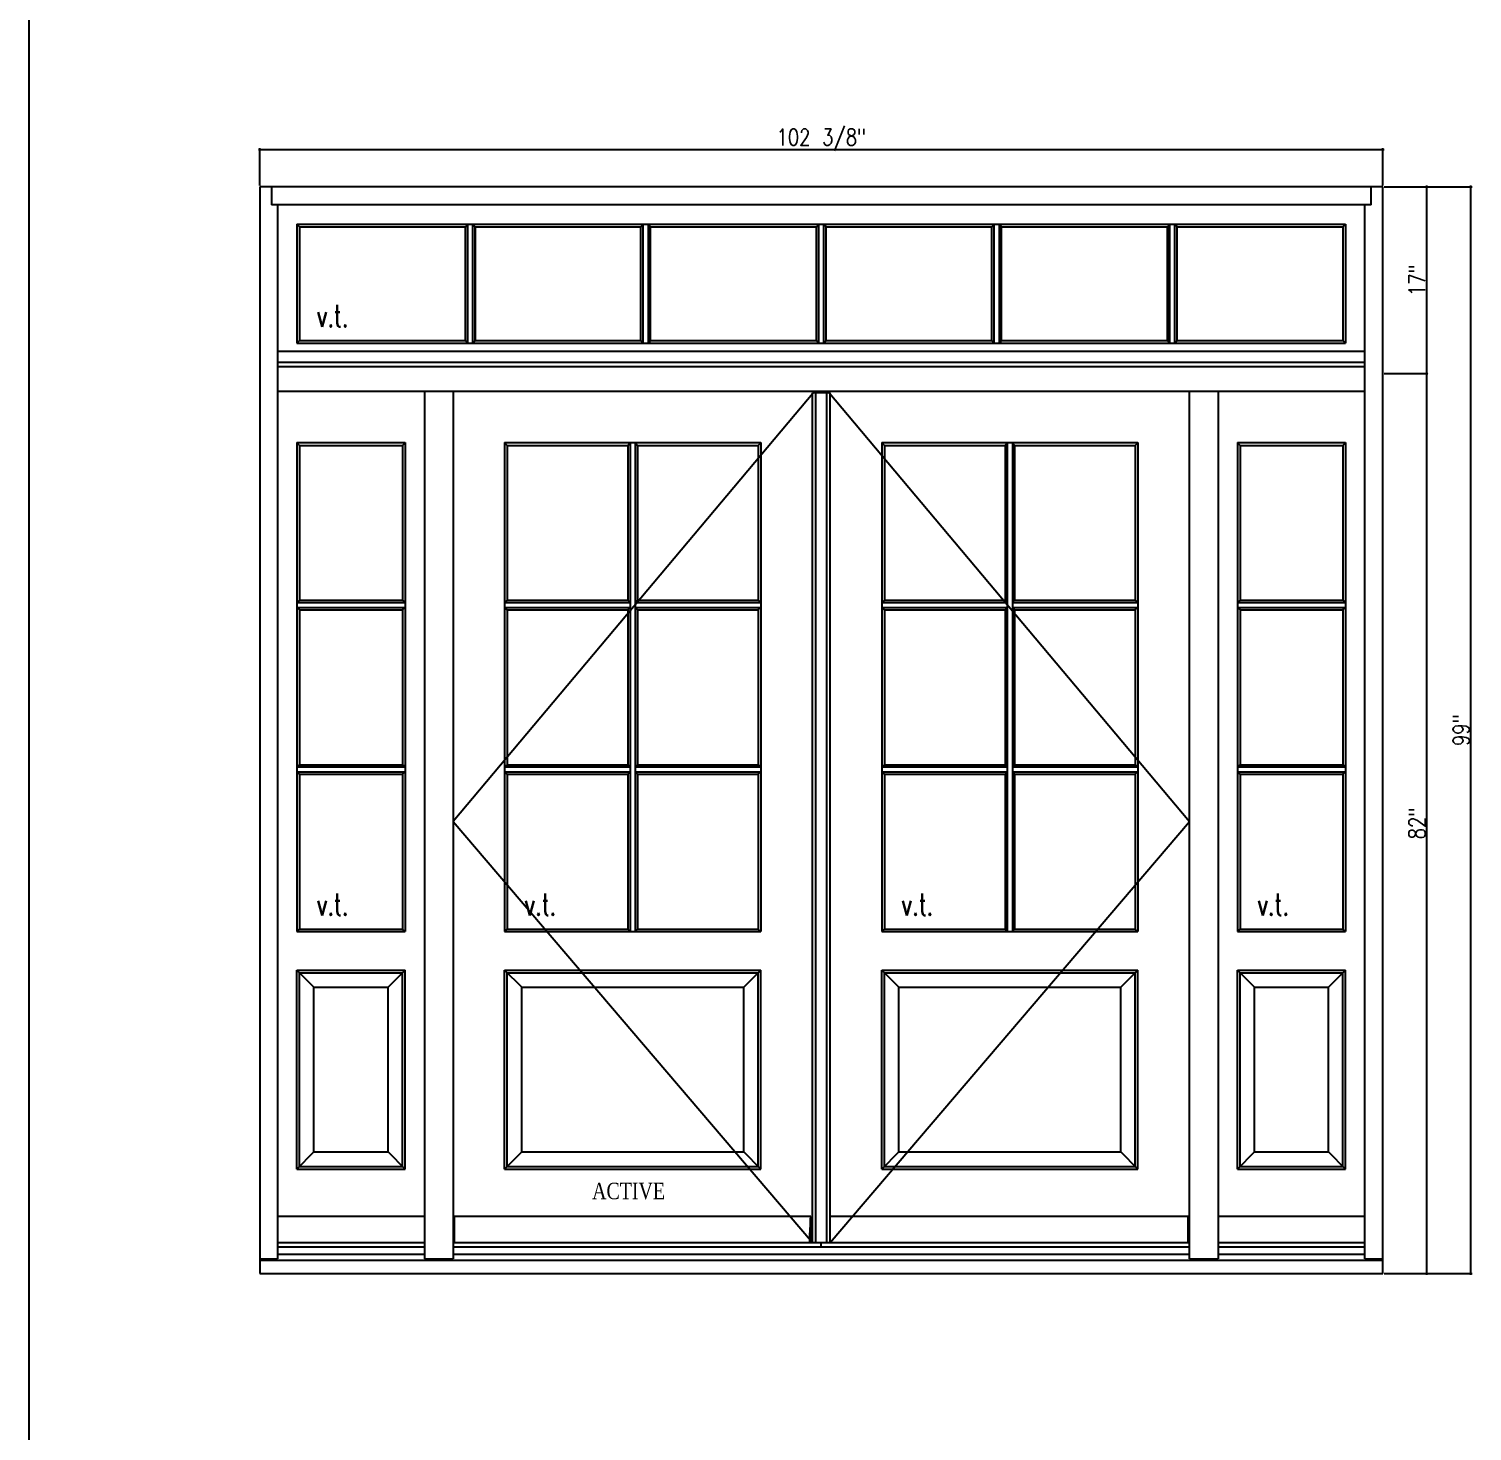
# Model space of a CAD drawing. Header units: inches. Extents: x 1985 to 11287, y 379 to 4336.
# Drawn here: x 8660 to 8791.6, y 3405.9 to 3533.7 of the extents above; entities that cross this region are included whole.
import ezdxf

# ---------------------------------------------------------------- set-up
doc = ezdxf.new("R2010")
doc.units = ezdxf.units.IN
doc.header["$MEASUREMENT"] = 0
doc.layers.get('0').update_dxf_attribs({"linetype": 'CONTINUOUS'})
doc.layers.get('Defpoints').update_dxf_attribs({"linetype": 'CONTINUOUS'})
for name, color, linetype in [('COTE1-1 99', 7, 'CONTINUOUS'), ('elevation 99', 7, 'CONTINUOUS'), ('opening side 99', 1, 'CONTINUOUS'), ('separation 99', 3, 'CONTINUOUS')]:
    doc.layers.add(name, color=color, linetype=linetype)
doc.styles.get("Standard").update_dxf_attribs({"font": 'txt.shx', "width": 0.8})
doc.styles.add('Times', font='times.ttf', dxfattribs={"width": 0.8})
doc.dimstyles.new('Elevation', dxfattribs={"dimscale": 2, "dimtxt": 0.75, "dimasz": 0.0625, "dimexe": 0.0625, "dimexo": 0.0625, "dimgap": 0.0625, "dimtad": 1, "dimdec": 5, "dimzin": 0, "dimdsep": 46, "dimlunit": 5, "dimtxsty": 'Standard', "dimblk1": 'OBLIQUE', "dimblk2": 'OBLIQUE', "dimsah": 1, "dimcen": 2, "dimdle": 0.0625, "dimclrd": 1, "dimclre": 1, "dimadec": 1, "dimazin": 0, "dimtfac": 0.375, "dimtdec": 5, "dimtmove": 0, "dimatfit": 3, "dimldrblk": 'OBLIQUE', "dimfxl": 1, "dimfrac": 2, "dimtolj": 1, "dimtzin": 0, "dimarcsym": 0})

# ---------------------------------------------------------------- blocks, each defined once
blk = doc.blocks.new('_OBLIQUE')
at = {"color": 0, "linetype": 'ByBlock'}
blk.add_line((-0.5, -0.5), (0.5, 0.5), dxfattribs=at)
blk = doc.blocks.new('*D171')
at = {"layer": 'COTE1-1 99', "color": 1, "lineweight": -2, "transparency": 16777216}
for p, q in [((8680.98, 3522.7), (8783.6, 3522.7)), ((8681.1, 3519.42), (8681.1, 3522.83)), ((8783.48, 3519.42), (8783.48, 3522.83))]:
    blk.add_line(p, q, dxfattribs=at)
at = {"layer": 'Defpoints', "color": 0, "transparency": 16777216}
for p in [(8783.48, 3522.7), (8681.1, 3519.29), (8783.48, 3519.29)]:
    blk.add_point(p, dxfattribs=at)
at = {"layer": 'COTE1-1 99', "color": 1, "lineweight": -2, "transparency": 16777216, "xscale": 0.125, "yscale": 0.125, "zscale": 0.125, "rotation": 180}
blk.add_blockref('_OBLIQUE', (8681.1, 3522.7), dxfattribs=at)
at = {"layer": 'COTE1-1 99', "color": 1, "lineweight": -2, "transparency": 16777216, "xscale": 0.125, "yscale": 0.125, "zscale": 0.125}
blk.add_blockref('_OBLIQUE', (8783.48, 3522.7), dxfattribs=at)
at = {"layer": 'COTE1-1 99', "color": 0, "transparency": 16777216, "insert": (8732.29, 3523.58), "char_height": 1.5, "attachment_point": 5}
blk.add_mtext('\\A1;102 3/8"', dxfattribs=at)
blk = doc.blocks.new('*D172')
at = {"layer": 'COTE1-1 99', "color": 1, "lineweight": -2, "transparency": 16777216}
for p, q in [((8783.6, 3519.29), (8787.6, 3519.29)), ((8787.48, 3502.17), (8787.48, 3519.42)), ((8783.6, 3502.29), (8787.6, 3502.29))]:
    blk.add_line(p, q, dxfattribs=at)
at = {"layer": 'Defpoints', "color": 0, "transparency": 16777216}
for p in [(8783.48, 3519.29), (8787.48, 3519.29), (8783.48, 3502.29)]:
    blk.add_point(p, dxfattribs=at)
at = {"layer": 'COTE1-1 99', "color": 1, "lineweight": -2, "transparency": 16777216, "xscale": 0.125, "yscale": 0.125, "zscale": 0.125}
for p, rotation in [((8787.48, 3519.29), 90), ((8787.48, 3502.29), 270)]:
    blk.add_blockref('_OBLIQUE', p, dxfattribs=dict(at, rotation=rotation))
at = {"layer": 'COTE1-1 99', "color": 0, "transparency": 16777216, "insert": (8786.6, 3510.79), "char_height": 1.5, "attachment_point": 5, "rotation": 90}
blk.add_mtext('\\A1;17"', dxfattribs=at)
blk = doc.blocks.new('*D173')
at = {"layer": 'COTE1-1 99', "color": 1, "lineweight": -2, "transparency": 16777216}
for p, q in [((8783.6, 3502.29), (8787.6, 3502.29)), ((8787.48, 3420.17), (8787.48, 3502.42)), ((8783.6, 3420.29), (8787.6, 3420.29))]:
    blk.add_line(p, q, dxfattribs=at)
at = {"layer": 'Defpoints', "color": 0, "transparency": 16777216}
for p in [(8783.48, 3502.29), (8787.48, 3502.29), (8783.48, 3420.29)]:
    blk.add_point(p, dxfattribs=at)
at = {"layer": 'COTE1-1 99', "color": 1, "lineweight": -2, "transparency": 16777216, "xscale": 0.125, "yscale": 0.125, "zscale": 0.125}
for p, rotation in [((8787.48, 3502.29), 90), ((8787.48, 3420.29), 270)]:
    blk.add_blockref('_OBLIQUE', p, dxfattribs=dict(at, rotation=rotation))
at = {"layer": 'COTE1-1 99', "color": 0, "transparency": 16777216, "insert": (8786.6, 3461.29), "char_height": 1.5, "attachment_point": 5, "rotation": 90}
blk.add_mtext('\\A1;82"', dxfattribs=at)
blk = doc.blocks.new('*D174')
at = {"layer": 'COTE1-1 99', "color": 1, "lineweight": -2, "transparency": 16777216}
for p, q in [((8783.6, 3519.29), (8791.62, 3519.29)), ((8791.5, 3420.17), (8791.5, 3519.42)), ((8783.6, 3420.29), (8791.62, 3420.29))]:
    blk.add_line(p, q, dxfattribs=at)
at = {"layer": 'Defpoints', "color": 0, "transparency": 16777216}
for p in [(8783.48, 3519.29), (8791.5, 3519.29), (8783.48, 3420.29)]:
    blk.add_point(p, dxfattribs=at)
at = {"layer": 'COTE1-1 99', "color": 1, "lineweight": -2, "transparency": 16777216, "xscale": 0.125, "yscale": 0.125, "zscale": 0.125}
for p, rotation in [((8791.5, 3519.29), 90), ((8791.5, 3420.29), 270)]:
    blk.add_blockref('_OBLIQUE', p, dxfattribs=dict(at, rotation=rotation))
at = {"layer": 'COTE1-1 99', "color": 0, "transparency": 16777216, "insert": (8790.62, 3469.79), "char_height": 1.5, "attachment_point": 5, "rotation": 90}
blk.add_mtext('\\A1;99"', dxfattribs=at)

msp = doc.modelspace()

# ---------------------------------------------------------------- linework, layer by layer
at = {"layer": 'elevation 99'}
for p, q in [((8783.47513, 3519.293135), (8681.10013, 3519.293135)), ((8681.10013, 3519.293135), (8681.10013, 3420.293135)), ((8682.16263, 3519.293135), (8682.16263, 3517.668135)), ((8782.41263, 3517.668135), (8782.41263, 3519.293135)), ((8783.47513, 3420.293135), (8783.47513, 3519.293135)), ((8782.41263, 3517.668135), (8682.16263, 3517.668135)), ((8682.72513, 3517.668135), (8682.72513, 3502.918135)), ((8781.85013, 3502.918135), (8781.85013, 3517.668135)), ((8684.724897, 3515.668113), (8684.483826, 3515.909184)), ((8684.483826, 3515.909184), (8700.521289, 3515.909184)), ((8684.483826, 3515.909184), (8684.483826, 3505.052059)), ((8699.850489, 3515.668113), (8700.054689, 3515.909184)), ((8700.054689, 3505.052059), (8700.054689, 3515.909184)), ((8700.484417, 3515.909184), (8711.341443, 3515.909184)), ((8700.521289, 3515.909184), (8700.725489, 3515.668113)), ((8700.521289, 3505.052059), (8700.521289, 3515.909184)), ((8711.341443, 3515.909184), (8752.640317, 3515.909184)), ((8715.85058, 3515.668113), (8716.05478, 3515.909184)), ((8716.05478, 3505.052059), (8716.05478, 3515.909184)), ((8716.52138, 3505.052059), (8716.52138, 3515.909184)), ((8716.52138, 3515.909184), (8716.72558, 3515.668113)), ((8731.85013, 3515.668113), (8732.05433, 3515.909184)), ((8732.05433, 3505.052059), (8732.05433, 3515.909184)), ((8732.72513, 3515.668113), (8732.52093, 3515.909184)), ((8732.52093, 3505.052059), (8732.52093, 3515.909184)), ((8747.85018, 3515.668113), (8748.05438, 3515.909184)), ((8748.05438, 3505.052059), (8748.05438, 3515.909184)), ((8748.52098, 3505.052059), (8748.52098, 3515.909184)), ((8748.72518, 3515.668113), (8748.52098, 3515.909184)), ((8752.640317, 3515.909184), (8764.091343, 3515.909184)), ((8763.850272, 3515.668113), (8764.054472, 3515.909184)), ((8764.054472, 3505.052059), (8764.054472, 3515.909184)), ((8764.091343, 3515.909184), (8780.091435, 3515.909184)), ((8764.725272, 3515.668113), (8764.521072, 3515.909184)), ((8764.521072, 3505.052059), (8764.521072, 3515.909184)), ((8779.850363, 3515.668113), (8780.091435, 3515.909184)), ((8780.091435, 3515.909184), (8780.091435, 3505.052059)), ((8684.724897, 3515.668113), (8695.13128, 3515.668113)), ((8684.724897, 3515.668113), (8684.724897, 3505.29313)), ((8695.13128, 3515.668113), (8699.850489, 3515.668113)), ((8699.850489, 3505.29313), (8699.850489, 3515.668113)), ((8700.725489, 3515.668113), (8700.725489, 3505.29313)), ((8700.725489, 3515.668113), (8711.100372, 3515.668113)), ((8700.725489, 3505.29313), (8700.725489, 3515.668113)), ((8711.100372, 3515.668113), (8715.85058, 3515.668113)), ((8715.85058, 3505.29313), (8715.85058, 3515.668113)), ((8716.72558, 3505.29313), (8716.72558, 3515.668113)), ((8716.72558, 3515.668113), (8731.85013, 3515.668113)), ((8731.85013, 3505.29313), (8731.85013, 3515.668113)), ((8732.72513, 3515.668113), (8747.85018, 3515.668113)), ((8732.72513, 3505.29313), (8732.72513, 3515.668113)), ((8747.85018, 3505.29313), (8747.85018, 3515.668113)), ((8748.72518, 3505.29313), (8748.72518, 3515.668113)), ((8748.72518, 3515.668113), (8752.881389, 3515.668113)), ((8752.881389, 3515.668113), (8763.850272, 3515.668113)), ((8763.850272, 3515.668113), (8763.850272, 3505.29313)), ((8763.850272, 3505.29313), (8763.850272, 3515.668113)), ((8764.725272, 3515.668113), (8768.94398, 3515.668113)), ((8764.725272, 3505.29313), (8764.725272, 3515.668113)), ((8768.94398, 3515.668113), (8779.850363, 3515.668113)), ((8779.850363, 3515.668113), (8779.850363, 3505.29313)), ((8684.724897, 3505.29313), (8684.483826, 3505.052059)), ((8684.724897, 3505.29313), (8695.13128, 3505.29313)), ((8695.13128, 3505.29313), (8699.850489, 3505.29313)), ((8699.850489, 3505.29313), (8700.054689, 3505.052059)), ((8700.521289, 3505.052059), (8700.725489, 3505.29313)), ((8700.725489, 3505.29313), (8711.100372, 3505.29313)), ((8711.100372, 3505.29313), (8715.85058, 3505.29313)), ((8715.85058, 3505.29313), (8716.05478, 3505.052059)), ((8716.52138, 3505.052059), (8716.72558, 3505.29313)), ((8716.72558, 3505.29313), (8731.85013, 3505.29313)), ((8731.85013, 3505.29313), (8732.05433, 3505.052059)), ((8732.52093, 3505.052059), (8732.72513, 3505.29313)), ((8732.72513, 3505.29313), (8747.85018, 3505.29313)), ((8747.85018, 3505.29313), (8748.05438, 3505.052059)), ((8748.52098, 3505.052059), (8748.72518, 3505.29313)), ((8748.72518, 3505.29313), (8752.881389, 3505.29313)), ((8752.881389, 3505.29313), (8763.850272, 3505.29313)), ((8763.850272, 3505.29313), (8764.054472, 3505.052059)), ((8764.521072, 3505.052059), (8764.725272, 3505.29313)), ((8764.725272, 3505.29313), (8768.94398, 3505.29313)), ((8768.94398, 3505.29313), (8779.850363, 3505.29313)), ((8779.850363, 3505.29313), (8780.091435, 3505.052059)), ((8781.85013, 3504.293135), (8682.72513, 3504.293135)), ((8684.483826, 3505.052059), (8700.521289, 3505.052059)), ((8700.484417, 3505.052059), (8711.341443, 3505.052059)), ((8711.341443, 3505.052059), (8752.640317, 3505.052059)), ((8752.640317, 3505.052059), (8764.091343, 3505.052059)), ((8764.091343, 3505.052059), (8780.091435, 3505.052059)), ((8681.10013, 3503.293135), (8681.10013, 3420.293135)), ((8682.72513, 3503.293135), (8682.72513, 3502.918135)), ((8781.85013, 3503.293135), (8682.72513, 3503.293135)), ((8682.72513, 3502.918135), (8682.72513, 3500.668135)), ((8682.72513, 3502.918135), (8781.85013, 3502.918135)), ((8765.85013, 3503.293135), (8698.72513, 3503.293135)), ((8781.85013, 3502.918135), (8781.85013, 3503.293135)), ((8781.85013, 3500.668135), (8781.85013, 3502.918135)), ((8783.47513, 3420.293135), (8783.47513, 3502.293135)), ((8682.72513, 3500.668135), (8682.72513, 3421.62126)), ((8682.72513, 3500.668135), (8682.72513, 3421.62126)), ((8696.10013, 3500.668135), (8682.72513, 3500.668135)), ((8696.10013, 3500.668135), (8682.72513, 3500.668135)), ((8696.10013, 3500.668135), (8682.72513, 3500.668135)), ((8698.72513, 3500.668135), (8696.10013, 3500.668135)), ((8696.10013, 3500.668135), (8696.10013, 3421.62126)), ((8733.78763, 3500.668135), (8698.72513, 3500.668135)), ((8698.72513, 3500.668135), (8698.72513, 3421.62126)), ((8733.78763, 3500.668135), (8698.72513, 3500.668135)), ((8733.78763, 3500.668135), (8698.72513, 3500.668135)), ((8765.85013, 3500.668135), (8730.78763, 3500.668135)), ((8765.85013, 3500.668135), (8730.78763, 3500.668135)), ((8765.85013, 3500.668135), (8730.78763, 3500.668135)), ((8733.100129, 3500.543135), (8731.475131, 3500.543135)), ((8733.100129, 3500.543135), (8731.475131, 3500.543135)), ((8731.475131, 3423.10563), (8731.475131, 3500.543135)), ((8733.100129, 3500.543135), (8731.475131, 3500.543135)), ((8731.787631, 3423.10563), (8731.787631, 3500.543135)), ((8731.82777, 3500.543135), (8731.82777, 3500.668135)), ((8731.82777, 3500.543135), (8731.82777, 3500.668135)), ((8731.82777, 3500.543135), (8731.82777, 3500.668135)), ((8731.94393, 3500.543135), (8731.94393, 3500.668135)), ((8731.94393, 3500.543135), (8731.94393, 3500.668135)), ((8731.94393, 3500.543135), (8731.94393, 3500.668135)), ((8732.03763, 3500.543135), (8732.03763, 3500.668135)), ((8732.03763, 3500.543135), (8732.03763, 3500.668135)), ((8732.03763, 3500.543135), (8732.03763, 3500.668135)), ((8732.53763, 3500.543135), (8732.53763, 3500.668135)), ((8732.53763, 3500.543135), (8732.53763, 3500.668135)), ((8732.53763, 3500.543135), (8732.53763, 3500.668135)), ((8732.787629, 3423.10563), (8732.787629, 3500.543135)), ((8733.100129, 3423.10563), (8733.100129, 3500.543135)), ((8768.47513, 3500.668135), (8765.85013, 3500.668135)), ((8765.85013, 3421.62126), (8765.85013, 3500.668135)), ((8781.85013, 3500.668135), (8768.47513, 3500.668135)), ((8768.47513, 3500.668135), (8768.47513, 3421.62126)), ((8781.85013, 3500.668135), (8768.47513, 3500.668135)), ((8781.85013, 3500.668135), (8768.47513, 3500.668135)), ((8781.85013, 3421.62126), (8781.85013, 3500.668135)), ((8781.85013, 3421.62126), (8781.85013, 3500.668135)), ((8684.484017, 3495.998458), (8684.725089, 3495.730586)), ((8684.484017, 3495.998458), (8694.341243, 3495.998458)), ((8684.484017, 3495.998458), (8684.484017, 3451.431464)), ((8684.725089, 3495.730586), (8694.100172, 3495.730586)), ((8684.725089, 3495.730586), (8684.725089, 3481.627086)), ((8694.100172, 3495.730586), (8694.341243, 3495.998458)), ((8694.100172, 3495.730586), (8694.100172, 3481.627086)), ((8694.341243, 3495.998458), (8694.341243, 3451.431464)), ((8703.421544, 3495.998458), (8703.421544, 3451.431464)), ((8703.421544, 3495.998458), (8726.778717, 3495.998458)), ((8703.662615, 3495.730586), (8703.421544, 3495.998458)), ((8703.662615, 3495.730586), (8703.662615, 3481.627086)), ((8703.662615, 3495.730586), (8714.66263, 3495.730586)), ((8714.66263, 3495.730586), (8714.86683, 3495.998458)), ((8714.66263, 3495.730586), (8714.66263, 3481.627086)), ((8714.86683, 3495.998458), (8714.86683, 3451.431464)), ((8715.33343, 3495.998458), (8715.33343, 3451.431464)), ((8715.33343, 3495.998458), (8715.53763, 3495.730586)), ((8715.53763, 3495.730586), (8715.53763, 3481.627086)), ((8715.53763, 3495.730586), (8726.537645, 3495.730586)), ((8726.537645, 3495.730586), (8726.778717, 3495.998458)), ((8726.537645, 3495.730586), (8726.537645, 3481.627086)), ((8726.778717, 3495.998458), (8726.778717, 3451.431464)), ((8738.037615, 3495.730586), (8737.796544, 3495.998458)), ((8737.796544, 3495.998458), (8761.153717, 3495.998458)), ((8737.796544, 3495.998458), (8737.796544, 3451.431464)), ((8738.037615, 3495.730586), (8749.03763, 3495.730586)), ((8738.037615, 3495.730586), (8738.037615, 3481.627086)), ((8749.03763, 3495.730586), (8749.24183, 3495.998458)), ((8749.03763, 3495.730586), (8749.03763, 3481.627086)), ((8749.24183, 3495.998458), (8749.24183, 3451.431464)), ((8749.70843, 3495.998458), (8749.91263, 3495.730586)), ((8749.70843, 3495.998458), (8749.70843, 3451.431464)), ((8749.91263, 3495.730586), (8760.912645, 3495.730586)), ((8749.91263, 3495.730586), (8749.91263, 3481.627086)), ((8760.912645, 3495.730586), (8761.153717, 3495.998458)), ((8760.912645, 3495.730586), (8760.912645, 3481.627086)), ((8761.153717, 3495.998458), (8761.153717, 3451.431464)), ((8770.234017, 3495.998458), (8770.475089, 3495.730586)), ((8770.234017, 3495.998458), (8780.091243, 3495.998458)), ((8770.234017, 3495.998458), (8770.234017, 3451.431464)), ((8770.475089, 3495.730586), (8779.850172, 3495.730586)), ((8770.475089, 3495.730586), (8770.475089, 3481.627086)), ((8779.850172, 3495.730586), (8780.091243, 3495.998458)), ((8779.850172, 3495.730586), (8779.850172, 3481.627086)), ((8780.091243, 3495.998458), (8780.091243, 3451.431464)), ((8684.725089, 3481.627086), (8684.484017, 3481.422886)), ((8684.725089, 3481.627086), (8694.100172, 3481.627086)), ((8694.100172, 3481.627086), (8694.341243, 3481.422886)), ((8703.662615, 3481.627086), (8703.421544, 3481.422886)), ((8703.662615, 3481.627086), (8714.66263, 3481.627086)), ((8714.66263, 3481.627086), (8714.86683, 3481.422886)), ((8715.53763, 3481.627086), (8715.33343, 3481.422886)), ((8715.53763, 3481.627086), (8726.537645, 3481.627086)), ((8726.537645, 3481.627086), (8726.778717, 3481.422886)), ((8738.037615, 3481.627086), (8737.796544, 3481.422886)), ((8738.037615, 3481.627086), (8749.03763, 3481.627086)), ((8749.03763, 3481.627086), (8749.24183, 3481.422886)), ((8749.91263, 3481.627086), (8749.70843, 3481.422886)), ((8749.91263, 3481.627086), (8760.912645, 3481.627086)), ((8760.912645, 3481.627086), (8761.153717, 3481.422886)), ((8770.475089, 3481.627086), (8770.234017, 3481.422886)), ((8770.475089, 3481.627086), (8779.850172, 3481.627086)), ((8779.850172, 3481.627086), (8780.091243, 3481.422886)), ((8684.484017, 3481.422886), (8694.341243, 3481.422886)), ((8684.484017, 3480.956286), (8684.725089, 3480.752086)), ((8684.484017, 3480.956286), (8694.341243, 3480.956286)), ((8684.725089, 3480.752086), (8684.725089, 3466.648586)), ((8684.725089, 3480.752086), (8694.100172, 3480.752086)), ((8694.100172, 3480.752086), (8694.341243, 3480.956286)), ((8694.100172, 3480.752086), (8694.100172, 3466.648586)), ((8703.421544, 3481.422886), (8714.86683, 3481.422886)), ((8703.421544, 3480.956286), (8714.86683, 3480.956286)), ((8703.662615, 3480.752086), (8703.421544, 3480.956286)), ((8703.662615, 3480.752086), (8714.66263, 3480.752086)), ((8703.662615, 3480.752086), (8703.662615, 3466.648586)), ((8714.66263, 3480.752086), (8714.86683, 3480.956286)), ((8714.66263, 3480.752086), (8714.66263, 3466.648586)), ((8715.33343, 3481.422886), (8726.778717, 3481.422886)), ((8715.53763, 3480.752086), (8715.33343, 3480.956286)), ((8715.33343, 3480.956286), (8726.778717, 3480.956286)), ((8715.53763, 3480.752086), (8726.537645, 3480.752086)), ((8715.53763, 3480.752086), (8715.53763, 3466.648586)), ((8726.537645, 3480.752086), (8726.778717, 3480.956286)), ((8726.537645, 3480.752086), (8726.537645, 3466.648586)), ((8737.796544, 3481.422886), (8749.24183, 3481.422886)), ((8738.037615, 3480.752086), (8737.796544, 3480.956286)), ((8737.796544, 3480.956286), (8749.24183, 3480.956286)), ((8738.037615, 3480.752086), (8738.037615, 3466.648586)), ((8738.037615, 3480.752086), (8749.03763, 3480.752086)), ((8749.03763, 3480.752086), (8749.24183, 3480.956286)), ((8749.03763, 3480.752086), (8749.03763, 3466.648586)), ((8749.70843, 3481.422886), (8761.153717, 3481.422886)), ((8749.70843, 3480.956286), (8761.153717, 3480.956286)), ((8749.91263, 3480.752086), (8749.70843, 3480.956286)), ((8749.91263, 3480.752086), (8749.91263, 3466.648586)), ((8749.91263, 3480.752086), (8760.912645, 3480.752086)), ((8760.912645, 3480.752086), (8761.153717, 3480.956286)), ((8760.912645, 3480.752086), (8760.912645, 3466.648586)), ((8770.234017, 3481.422886), (8780.091243, 3481.422886)), ((8770.234017, 3480.956286), (8770.475089, 3480.752086)), ((8770.234017, 3480.956286), (8780.091243, 3480.956286)), ((8770.475089, 3480.752086), (8770.475089, 3466.648586)), ((8770.475089, 3480.752086), (8779.850172, 3480.752086)), ((8779.850172, 3480.752086), (8780.091243, 3480.956286)), ((8779.850172, 3480.752086), (8779.850172, 3466.648586)), ((8684.484017, 3466.444386), (8684.725089, 3466.648586)), ((8684.484017, 3466.444386), (8694.341243, 3466.444386)), ((8684.725089, 3465.778035), (8684.484017, 3465.982235)), ((8684.484017, 3465.982235), (8694.341243, 3465.982235)), ((8684.725089, 3466.648586), (8694.100172, 3466.648586)), ((8694.100172, 3466.648586), (8694.341243, 3466.444386)), ((8694.100172, 3465.778035), (8694.341243, 3465.982235)), ((8703.662615, 3466.648586), (8703.421544, 3466.444386)), ((8703.421544, 3466.444386), (8714.86683, 3466.444386)), ((8703.421544, 3465.982235), (8714.86683, 3465.982235)), ((8703.662615, 3466.648586), (8714.66263, 3466.648586)), ((8715.33343, 3466.444386), (8726.778717, 3466.444386)), ((8715.33343, 3465.982235), (8726.778717, 3465.982235)), ((8715.53763, 3466.648586), (8726.537645, 3466.648586)), ((8726.537645, 3466.648586), (8726.778717, 3466.444386)), ((8726.537645, 3465.778035), (8726.778717, 3465.982235)), ((8738.037615, 3466.648586), (8737.796544, 3466.444386)), ((8737.796544, 3466.444386), (8749.24183, 3466.444386)), ((8737.796544, 3465.982235), (8749.24183, 3465.982235)), ((8738.037615, 3466.648586), (8749.03763, 3466.648586)), ((8749.70843, 3466.444386), (8761.153717, 3466.444386)), ((8749.70843, 3465.982235), (8761.153717, 3465.982235)), ((8749.91263, 3466.648586), (8760.912645, 3466.648586)), ((8760.912645, 3466.648586), (8761.153717, 3466.444386)), ((8760.912645, 3465.778035), (8761.153717, 3465.982235)), ((8770.234017, 3466.444386), (8770.475089, 3466.648586)), ((8770.234017, 3466.444386), (8780.091243, 3466.444386)), ((8770.475089, 3465.778035), (8770.234017, 3465.982235)), ((8770.234017, 3465.982235), (8780.091243, 3465.982235)), ((8770.475089, 3466.648586), (8779.850172, 3466.648586)), ((8779.850172, 3466.648586), (8780.091243, 3466.444386)), ((8779.850172, 3465.778035), (8780.091243, 3465.982235)), ((8684.725089, 3465.778035), (8684.725089, 3451.672535)), ((8684.725089, 3465.778035), (8694.100172, 3465.778035)), ((8694.100172, 3465.778035), (8694.100172, 3451.672535)), ((8703.662615, 3465.778035), (8714.66263, 3465.778035)), ((8703.662615, 3465.778035), (8703.662615, 3451.672535)), ((8714.66263, 3465.778035), (8714.66263, 3451.672535)), ((8715.53763, 3465.778035), (8715.53763, 3451.672535)), ((8715.53763, 3465.778035), (8726.537645, 3465.778035)), ((8726.537645, 3465.778035), (8726.537645, 3451.672535)), ((8738.037615, 3465.778035), (8738.037615, 3451.672535)), ((8738.037615, 3465.778035), (8749.03763, 3465.778035)), ((8749.03763, 3465.778035), (8749.03763, 3451.672535)), ((8749.91263, 3465.778035), (8760.912645, 3465.778035)), ((8749.91263, 3465.778035), (8749.91263, 3451.672535)), ((8760.912645, 3465.778035), (8760.912645, 3451.672535)), ((8770.475089, 3465.778035), (8770.475089, 3451.672535)), ((8770.475089, 3465.778035), (8779.850172, 3465.778035)), ((8779.850172, 3465.778035), (8779.850172, 3451.672535)), ((8684.484017, 3451.431464), (8684.725089, 3451.672535)), ((8684.484017, 3451.431464), (8694.341243, 3451.431464)), ((8684.725089, 3451.672535), (8694.100172, 3451.672535)), ((8694.341243, 3451.431464), (8694.100172, 3451.672535)), ((8703.421544, 3451.431464), (8703.662615, 3451.672535)), ((8703.421544, 3451.431464), (8726.778717, 3451.431464)), ((8703.662615, 3451.672535), (8714.66263, 3451.672535)), ((8714.66263, 3451.672535), (8714.86683, 3451.431464)), ((8715.53763, 3451.672535), (8715.33343, 3451.431464)), ((8715.53763, 3451.672535), (8726.537645, 3451.672535)), ((8726.778717, 3451.431464), (8726.537645, 3451.672535)), ((8737.796544, 3451.431464), (8738.037615, 3451.672535)), ((8737.796544, 3451.431464), (8761.153717, 3451.431464)), ((8738.037615, 3451.672535), (8749.03763, 3451.672535)), ((8749.03763, 3451.672535), (8749.24183, 3451.431464)), ((8749.91263, 3451.672535), (8749.70843, 3451.431464)), ((8749.91263, 3451.672535), (8760.912645, 3451.672535)), ((8761.153717, 3451.431464), (8760.912645, 3451.672535)), ((8770.234017, 3451.431464), (8770.475089, 3451.672535)), ((8770.234017, 3451.431464), (8780.091243, 3451.431464)), ((8770.475089, 3451.672535), (8779.850172, 3451.672535)), ((8780.091243, 3451.431464), (8779.850172, 3451.672535)), ((8684.484017, 3447.913606), (8694.341243, 3447.913606)), ((8686.037589, 3446.359985), (8684.484017, 3447.913606)), ((8684.484017, 3429.802024), (8684.484017, 3447.913606)), ((8684.725089, 3447.672485), (8694.100172, 3447.672485)), ((8684.725089, 3430.043096), (8684.725089, 3447.672485)), ((8692.787672, 3446.359985), (8694.341243, 3447.913606)), ((8694.100172, 3430.043096), (8694.100172, 3447.672485)), ((8694.341243, 3429.802024), (8694.341243, 3447.913606)), ((8703.421485, 3447.913606), (8726.778761, 3447.913606)), ((8703.421485, 3429.802024), (8703.421485, 3447.913606)), ((8704.975056, 3446.359985), (8703.421485, 3447.913606)), ((8703.662556, 3447.672485), (8726.537689, 3447.672485)), ((8703.662556, 3430.043096), (8703.662556, 3447.672485)), ((8726.778761, 3447.913606), (8725.225189, 3446.359985)), ((8726.537689, 3430.043096), (8726.537689, 3447.672485)), ((8726.778761, 3429.802024), (8726.778761, 3447.913606)), ((8739.350056, 3446.359985), (8737.796485, 3447.913606)), ((8737.796485, 3429.802024), (8737.796485, 3447.913606)), ((8737.796485, 3447.913606), (8761.153761, 3447.913606)), ((8738.037556, 3430.043096), (8738.037556, 3447.672485)), ((8738.037556, 3447.672485), (8760.912689, 3447.672485)), ((8761.153761, 3447.913606), (8759.600189, 3446.359985)), ((8760.912689, 3430.043096), (8760.912689, 3447.672485)), ((8761.153761, 3429.802024), (8761.153761, 3447.913606)), ((8770.234017, 3447.913606), (8780.091243, 3447.913606)), ((8771.787589, 3446.359985), (8770.234017, 3447.913606)), ((8770.234017, 3429.802024), (8770.234017, 3447.913606)), ((8770.475089, 3447.672485), (8779.850172, 3447.672485)), ((8770.475089, 3430.043096), (8770.475089, 3447.672485)), ((8778.537672, 3446.359985), (8780.091243, 3447.913606)), ((8779.850172, 3430.043096), (8779.850172, 3447.672485)), ((8780.091243, 3429.802024), (8780.091243, 3447.913606)), ((8686.037589, 3446.359985), (8692.787672, 3446.359985)), ((8686.037589, 3431.355596), (8686.037589, 3446.359985)), ((8692.787672, 3431.355596), (8692.787672, 3446.359985)), ((8704.975056, 3446.359985), (8725.225189, 3446.359985)), ((8704.975056, 3431.355596), (8704.975056, 3446.359985)), ((8725.225189, 3431.355596), (8725.225189, 3446.359985)), ((8739.350056, 3431.355596), (8739.350056, 3446.359985)), ((8739.350056, 3446.359985), (8759.600189, 3446.359985)), ((8759.600189, 3431.355596), (8759.600189, 3446.359985)), ((8771.787589, 3446.359985), (8778.537672, 3446.359985)), ((8771.787589, 3431.355596), (8771.787589, 3446.359985)), ((8778.537672, 3431.355596), (8778.537672, 3446.359985)), ((8684.484017, 3429.802024), (8686.037589, 3431.355596)), ((8686.037589, 3431.355596), (8692.787672, 3431.355596)), ((8692.787672, 3431.355596), (8694.341243, 3429.802024)), ((8703.421485, 3429.802024), (8704.975056, 3431.355596)), ((8704.975056, 3431.355596), (8725.225189, 3431.355596)), ((8726.778761, 3429.802024), (8725.225189, 3431.355596)), ((8737.796485, 3429.802024), (8739.350056, 3431.355596)), ((8739.350056, 3431.355596), (8759.600189, 3431.355596)), ((8761.153761, 3429.802024), (8759.600189, 3431.355596)), ((8770.234017, 3429.802024), (8771.787589, 3431.355596)), ((8771.787589, 3431.355596), (8778.537672, 3431.355596)), ((8778.537672, 3431.355596), (8780.091243, 3429.802024)), ((8684.484017, 3429.802024), (8694.341243, 3429.802024)), ((8684.725089, 3430.043096), (8694.100172, 3430.043096)), ((8703.421485, 3429.802024), (8726.778761, 3429.802024)), ((8703.662556, 3430.043096), (8726.537689, 3430.043096)), ((8737.796485, 3429.802024), (8761.153761, 3429.802024)), ((8738.037556, 3430.043096), (8760.912689, 3430.043096)), ((8770.234017, 3429.802024), (8780.091243, 3429.802024)), ((8770.475089, 3430.043096), (8779.850172, 3430.043096)), ((8696.10013, 3425.48063), (8682.72513, 3425.48063)), ((8696.10013, 3425.48063), (8682.72513, 3425.48063)), ((8698.85013, 3423.10563), (8698.85013, 3425.48063)), ((8731.32777, 3425.48063), (8698.85013, 3425.48063)), ((8698.85013, 3423.10563), (8698.85013, 3425.48063)), ((8731.32777, 3425.48063), (8698.85013, 3425.48063)), ((8731.32777, 3423.10563), (8731.32777, 3425.48063)), ((8731.32777, 3423.10563), (8731.32777, 3425.48063)), ((8765.72513, 3425.48063), (8733.100129, 3425.48063)), ((8765.72513, 3425.48063), (8733.100129, 3425.48063)), ((8765.72513, 3423.10563), (8765.72513, 3425.48063)), ((8765.72513, 3423.10563), (8765.72513, 3425.48063)), ((8781.85013, 3425.48063), (8768.47513, 3425.48063)), ((8781.85013, 3425.48063), (8768.47513, 3425.48063)), ((8682.72513, 3423.10563), (8696.10013, 3423.10563)), ((8682.72513, 3423.10563), (8696.10013, 3423.10563)), ((8682.72513, 3422.714011), (8696.10013, 3422.714011)), ((8682.72513, 3422.714011), (8696.10013, 3422.714011)), ((8698.72513, 3423.10563), (8765.85013, 3423.10563)), ((8698.72513, 3423.10563), (8765.85013, 3423.10563)), ((8698.72513, 3422.714011), (8765.85013, 3422.714011)), ((8698.72513, 3422.714011), (8765.85013, 3422.714011)), ((8731.20277, 3423.29313), (8731.20277, 3423.10563)), ((8731.20277, 3423.29313), (8731.20277, 3423.10563)), ((8731.241013, 3423.10563), (8731.250438, 3423.23063)), ((8731.241013, 3423.10563), (8731.250438, 3423.23063)), ((8731.250438, 3423.23063), (8731.261066, 3423.10563)), ((8731.250438, 3423.23063), (8731.261066, 3423.10563)), ((8732.28763, 3422.714011), (8732.28763, 3423.10563)), ((8732.28763, 3422.714011), (8732.28763, 3423.10563)), ((8768.47513, 3423.10563), (8781.85013, 3423.10563)), ((8768.47513, 3423.10563), (8781.85013, 3423.10563)), ((8768.47513, 3422.714011), (8781.85013, 3422.714011)), ((8768.47513, 3422.714011), (8781.85013, 3422.714011)), ((8681.10013, 3421.62126), (8682.72513, 3421.62126)), ((8681.10013, 3421.62126), (8682.72513, 3421.62126)), ((8681.10013, 3421.480635), (8783.47513, 3421.480635)), ((8681.10013, 3421.480635), (8783.47513, 3421.480635)), ((8682.72513, 3422.04313), (8696.10013, 3422.04313)), ((8696.10013, 3421.62126), (8698.72513, 3421.62126)), ((8696.10013, 3421.62126), (8698.72513, 3421.62126)), ((8698.72513, 3422.04313), (8765.85013, 3422.04313)), ((8765.85013, 3421.62126), (8768.47513, 3421.62126)), ((8765.85013, 3421.62126), (8768.47513, 3421.62126)), ((8768.47513, 3422.04313), (8781.85013, 3422.04313)), ((8781.85013, 3421.62126), (8783.47513, 3421.62126)), ((8781.85013, 3421.62126), (8783.47513, 3421.62126)), ((8681.10013, 3420.293135), (8783.47513, 3420.293135)), ((8681.10013, 3420.293135), (8783.47513, 3420.293135))]:
    msp.add_line(p, q, dxfattribs=at)
at = {"layer": 'elevation 99', "color": 7}
for p, q in [((8703.662615, 3465.778035), (8703.421544, 3465.982235)), ((8714.66263, 3466.648586), (8714.86683, 3466.444386)), ((8714.66263, 3465.778035), (8714.86683, 3465.982235)), ((8715.53763, 3466.648586), (8715.33343, 3466.444386)), ((8715.53763, 3465.778035), (8715.33343, 3465.982235)), ((8738.037615, 3465.778035), (8737.796544, 3465.982235)), ((8749.03763, 3466.648586), (8749.24183, 3466.444386)), ((8749.03763, 3465.778035), (8749.24183, 3465.982235)), ((8749.91263, 3466.648586), (8749.70843, 3466.444386)), ((8749.91263, 3465.778035), (8749.70843, 3465.982235))]:
    msp.add_line(p, q, dxfattribs=at)
at = {"layer": 'elevation 99'}
for centre, radius, start, end in [((8713.162307, 3425.215871), 18.140881, 354.32963932, 0.35560171), ((8713.162307, 3425.215871), 18.140881, 354.32963932, 0.35560171), ((8731.714317, 3425.339174), 0.411617, 159.90001428, 181.49147604), ((8731.714317, 3425.339174), 0.411617, 159.90001428, 181.49147604), ((8733.860302, 3423.121218), 2.663087, 173.48326078, 176.29878354), ((8733.860302, 3423.121218), 2.663087, 173.48326078, 176.29878354)]:
    msp.add_arc(centre, radius, start, end, dxfattribs=at)
at = {"layer": 'opening side 99', "color": 1}
for p, q in [((8731.66263, 3500.668135), (8698.72513, 3461.457198)), ((8732.91323, 3500.668135), (8765.85073, 3461.457198)), ((8698.72513, 3461.457198), (8731.475131, 3423.10563)), ((8733.100129, 3423.10563), (8765.85013, 3461.457198))]:
    msp.add_line(p, q, dxfattribs=at)
at = {"layer": 'separation 99'}
msp.add_line((8660.045601, 3764.575732), (8660.045601, 3276.128059), dxfattribs=at)

# ---------------------------------------------------------------- texts
at = {"layer": 'elevation 99', "width": 0.7}
for p in [(8686.304832, 3506.538394), (8686.305023, 3452.917798), (8705.24255, 3452.917798), (8739.61755, 3452.917798), (8772.055023, 3452.917798)]:
    msp.add_text('v.t.', height=2, dxfattribs=at).set_placement(p)
at = {"layer": 'opening side 99', "color": 1, "insert": (8711.397075, 3428.55321), "char_height": 1.5, "width": 15.987, "attachment_point": 1, "style": 'Times'}
msp.add_mtext('ACTIVE', dxfattribs=at)

# ---------------------------------------------------------------- dimensions: what is measured, and where the dimension line sits
at = {"layer": 'COTE1-1 99'}
dim = msp.add_linear_dim(base=(8783.47513, 3522.700812), p1=(8681.10013, 3519.293135), p2=(8783.47513, 3519.293135), dimstyle='Elevation', override={"dimtxt": 0.75, "dimdec": 5, "dimlunit": 5, "dimpost": '"'}, dxfattribs=at)
dim.commit()
dim.dimension.update_dxf_attribs({"geometry": '*D171', "text_midpoint": (8732.28763, 3523.575812)})
for base, p1, p2, override, picture, middle in [((8787.478684, 3519.293135), (8783.47513, 3502.293135), (8783.47513, 3519.293135), {"dimtxt": 0.75, "dimdec": 5, "dimlunit": 5, "dimpost": '"'}, '*D172', (8786.603684, 3510.793135)), ((8791.499289, 3519.293135), (8783.47513, 3420.293135), (8783.47513, 3519.293135), {"dimpost": '"'}, '*D174', (8790.624289, 3469.793135)), ((8787.478684, 3502.293135), (8783.47513, 3420.293135), (8783.47513, 3502.293135), {"dimtxt": 0.75, "dimdec": 5, "dimlunit": 5, "dimpost": '"'}, '*D173', (8786.603684, 3461.293135))]:
    dim = msp.add_linear_dim(base=base, p1=p1, p2=p2, angle=90, dimstyle='Elevation', override=override, dxfattribs=at)
    dim.commit()
    dim.dimension.update_dxf_attribs({"geometry": picture, "text_midpoint": middle})

doc.saveas('drawing.dxf')
